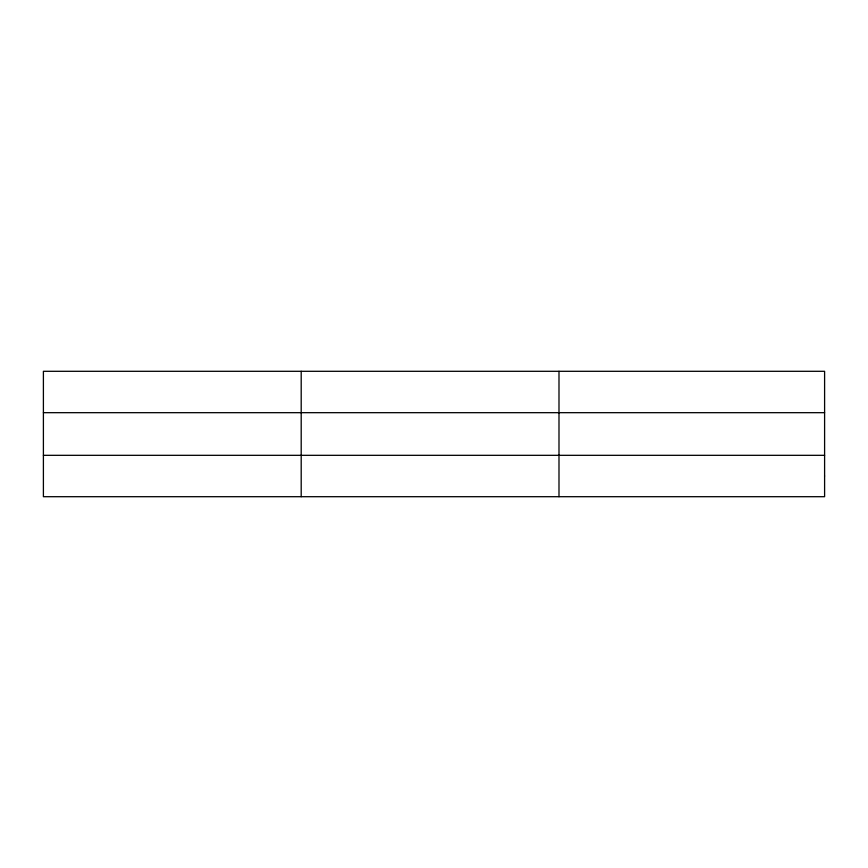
<?xml version="1.0" encoding="UTF-8"?>
<svg xmlns="http://www.w3.org/2000/svg" width="868" height="868" viewBox="0 0 868 868"><rect width="100%" height="100%" fill="white"/><g stroke="black" fill="none" stroke-linecap="round" stroke-linejoin="round"><path stroke-width="1.3" d="M301.196 496.702L301.196 371.298M558.992 496.702L558.992 371.298M43.4 412.68L824.6 412.68M43.4 455.32L824.6 455.32M824.6 476.011L824.6 496.702L43.4 496.702L43.4 371.298L824.6 371.298L824.6 476.011"/></g></svg>
